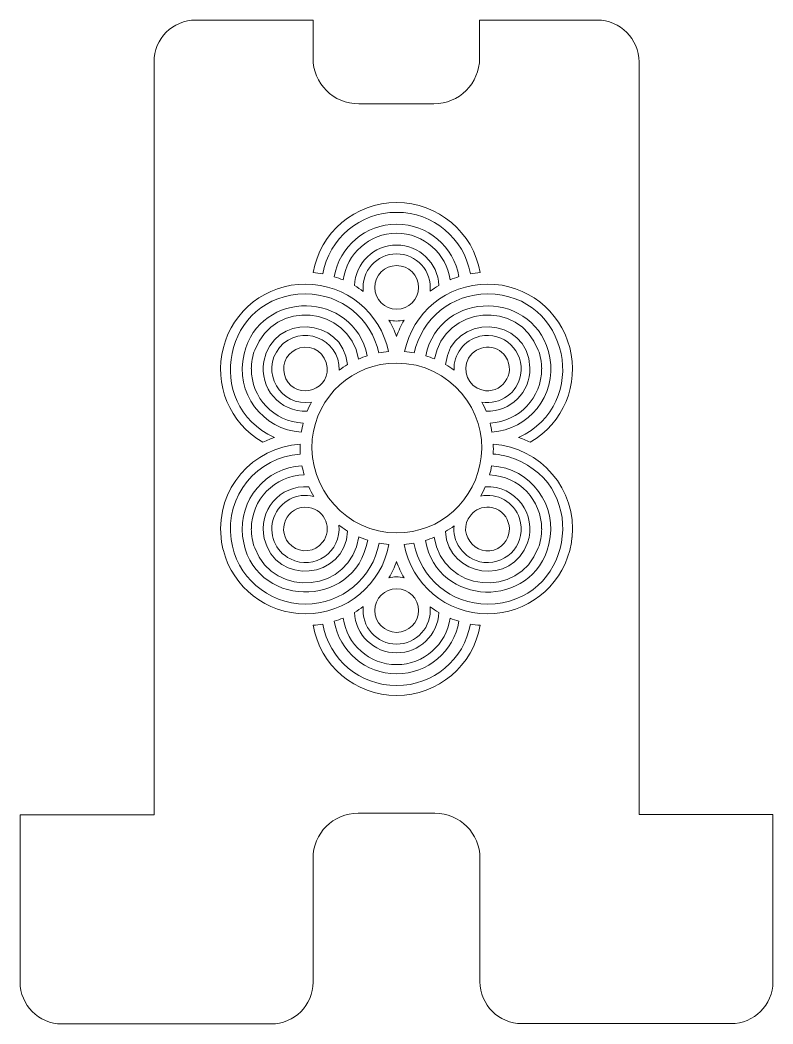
# Model space of a CAD drawing. Header units: inches. Extents: x 98 to 769, y 116 to 749.
# Drawn here: x 98.1 to 353.3, y 135.8 to 476 of the extents above; entities that cross this region are included whole.
import ezdxf

# ---------------------------------------------------------------- set-up
doc = ezdxf.new("R2010")
doc.units = ezdxf.units.IN
doc.header["$MEASUREMENT"] = 0
doc.layers.add('_U+0421_U+043B_U+043E_U+0439 1', color=7, linetype='Continuous')

# ---------------------------------------------------------------- blocks, each defined once
blk = doc.blocks.new('block 2')
at = {"layer": '_U+0421_U+043B_U+043E_U+0439 1', "color": 1, "lineweight": 9, "true_color": 0xff0000}
for points, knots in [([(307.92, 206.83), (307.92, 206.83), (307.92, 461.83), (307.92, 461.83), (307.92, 469.63), (301.62, 476.03), (293.72, 476.03), (276.7, 476.03), (271.06, 476.03), (253.88, 476.03), (253.88, 476.03), (253.88, 463.14), (253.88, 463.14), (253.88, 454.58), (246.94, 447.64), (238.38, 447.64), (238.38, 447.64), (212.92, 447.64), (212.92, 447.64), (204.36, 447.64), (197.42, 454.58), (197.42, 463.14), (197.42, 463.14), (197.42, 476.03), (197.42, 476.03), (197.42, 476.03), (157.72, 476.03), (157.72, 476.03), (149.92, 476.03), (143.52, 469.73), (143.52, 461.83), (143.52, 461.83), (143.52, 206.73), (143.52, 206.73), (143.52, 206.73), (98.12, 206.73), (98.12, 206.73), (98.12, 206.73), (98.12, 150.03), (98.12, 150.03), (98.12, 142.23), (104.42, 135.83), (112.32, 135.83), (112.32, 135.83), (183.22, 135.83), (183.22, 135.83), (191.02, 135.83), (197.42, 142.13), (197.42, 150.03), (197.42, 150.03), (197.42, 191.95), (197.42, 191.95), (197.42, 200.39), (204.26, 207.23), (212.7, 207.23), (212.7, 207.23), (238.74, 207.23), (238.74, 207.23), (247.18, 207.23), (254.02, 200.39), (254.02, 191.95), (254.02, 191.95), (254.02, 150.13), (254.02, 150.13), (254.02, 142.33), (260.32, 135.93), (268.22, 135.93), (268.22, 135.93), (339.12, 135.93), (339.12, 135.93), (346.92, 135.93), (353.32, 142.23), (353.32, 150.13), (353.32, 150.13), (353.32, 206.83), (353.32, 206.83), (353.32, 206.83), (307.92, 206.83), (307.92, 206.83), (307.92, 206.83), (307.92, 206.83), (307.92, 206.83)], [0, 0, 0, 0, 1, 1, 1, 2, 2, 2, 3, 3, 3, 4, 4, 4, 5, 5, 5, 6, 6, 6, 7, 7, 7, 8, 8, 8, 9, 9, 9, 10, 10, 10, 11, 11, 11, 12, 12, 12, 13, 13, 13, 14, 14, 14, 15, 15, 15, 16, 16, 16, 17, 17, 17, 18, 18, 18, 19, 19, 19, 20, 20, 20, 21, 21, 21, 22, 22, 22, 23, 23, 23, 24, 24, 24, 25, 25, 25, 26, 26, 26, 27, 27, 27, 27]), ([(225.76, 414.19), (239.88, 414.19), (251.7, 404.12), (254.08, 390.44), (252.97, 390.36), (251.87, 390.22), (250.79, 390.03), (248.62, 402.06), (238.22, 410.87), (225.76, 410.87), (213.3, 410.87), (202.9, 402.05), (200.74, 390.02), (199.66, 390.21), (198.56, 390.35), (197.45, 390.44), (199.83, 404.11), (211.65, 414.19), (225.76, 414.19)], [0, 0, 0, 0, 1, 1, 1, 2, 2, 2, 3, 3, 3, 4, 4, 4, 5, 5, 5, 6, 6, 6, 6]), ([(225.76, 403.78), (216.51, 403.78), (208.86, 396.89), (207.62, 387.98), (206.65, 388.38), (205.66, 388.75), (204.64, 389.06), (206.38, 399.32), (215.18, 406.87), (225.76, 406.87), (236.34, 406.87), (245.14, 399.33), (246.88, 389.09), (245.87, 388.77), (244.88, 388.42), (243.91, 388.01), (242.65, 396.91), (235, 403.78), (225.76, 403.78)], [0, 0, 0, 0, 1, 1, 1, 2, 2, 2, 3, 3, 3, 4, 4, 4, 5, 5, 5, 6, 6, 6, 6]), ([(225.76, 396.82), (219.04, 396.82), (213.64, 390.96), (214.46, 384.07), (213.5, 384.79), (212.49, 385.45), (211.45, 386.06), (211.78, 393.68), (218.07, 399.78), (225.76, 399.78), (233.45, 399.78), (239.72, 393.7), (240.08, 386.11), (239.04, 385.5), (238.04, 384.85), (237.08, 384.14), (237.86, 390.97), (232.49, 396.82), (225.76, 396.82)], [0, 0, 0, 0, 1, 1, 1, 2, 2, 2, 3, 3, 3, 4, 4, 4, 5, 5, 5, 6, 6, 6, 6]), ([(225.76, 378.04), (221.69, 378.04), (218.37, 381.35), (218.37, 385.43), (218.37, 389.51), (221.69, 392.83), (225.76, 392.83), (229.84, 392.83), (233.16, 389.51), (233.16, 385.43), (233.16, 381.35), (229.84, 378.04), (225.76, 378.04)], [0, 0, 0, 0, 1, 1, 1, 2, 2, 2, 3, 3, 3, 4, 4, 4, 4]), ([(167.03, 365.07), (167.03, 365.07), (167.02, 365.07), (167.02, 365.07), (170.25, 377.58), (181.53, 386.55), (194.85, 386.55), (208.66, 386.55), (220.29, 376.9), (223.01, 363.66), (221.89, 363.57), (220.79, 363.42), (219.71, 363.22), (217.21, 374.82), (207.02, 383.23), (194.85, 383.23), (167.23, 383.23), (159.6, 345.74), (184.38, 334.6), (183.15, 334.19), (181.96, 333.73), (180.38, 332.96), (169.13, 339.49), (163.74, 352.59), (167.03, 365.07)], [0, 0, 0, 0, 1, 1, 1, 2, 2, 2, 3, 3, 3, 4, 4, 4, 5, 5, 5, 6, 6, 6, 7, 7, 7, 8, 8, 8, 8]), ([(177.69, 364.21), (177.69, 364.21), (177.67, 364.22), (177.67, 364.22), (176.95, 362.32), (176.5, 359.89), (176.5, 357.79), (176.5, 357.79), (176.51, 357.79), (176.51, 357.79), (176.51, 348.08), (184.07, 339.89), (194.11, 339.47), (193.84, 338.46), (193.62, 337.43), (193.45, 336.39), (180.39, 337.21), (170.75, 349.69), (174.04, 362.93), (179.39, 384.92), (211.17, 384.49), (215.82, 362.25), (214.81, 361.93), (213.83, 361.57), (212.87, 361.16), (209.49, 379.3), (184.23, 381.63), (177.69, 364.21)], [0, 0, 0, 0, 1, 1, 1, 2, 2, 2, 3, 3, 3, 4, 4, 4, 5, 5, 5, 6, 6, 6, 7, 7, 7, 8, 8, 8, 9, 9, 9, 9]), ([(271.06, 332.96), (269.53, 333.71), (268.34, 334.17), (267.06, 334.6), (291.83, 345.73), (284.23, 383.23), (256.6, 383.23), (244.43, 383.23), (234.24, 374.83), (231.74, 363.24), (230.66, 363.44), (229.56, 363.58), (228.44, 363.67), (231.16, 376.9), (242.78, 386.55), (256.6, 386.55), (269.91, 386.55), (281.19, 377.58), (284.42, 365.08), (284.42, 365.08), (284.42, 365.07), (284.42, 365.07), (287.7, 352.6), (282.33, 339.49), (271.06, 332.96)], [0, 0, 0, 0, 1, 1, 1, 2, 2, 2, 3, 3, 3, 4, 4, 4, 5, 5, 5, 6, 6, 6, 7, 7, 7, 8, 8, 8, 8]), ([(257.42, 339.48), (267.49, 339.94), (274.91, 348.2), (274.92, 357.79), (274.92, 357.79), (274.94, 357.79), (274.94, 357.79), (274.94, 359.91), (274.47, 362.38), (273.78, 364.22), (273.78, 364.22), (273.76, 364.21), (273.76, 364.21), (267.22, 381.62), (241.99, 379.3), (238.58, 361.19), (237.62, 361.6), (236.64, 361.96), (235.63, 362.27), (240.41, 385.01), (273.41, 384.83), (277.69, 361.61), (280, 348.63), (270.49, 337.22), (258.08, 336.39), (257.91, 337.44), (257.69, 338.47), (257.42, 339.48)], [0, 0, 0, 0, 1, 1, 1, 2, 2, 2, 3, 3, 3, 4, 4, 4, 5, 5, 5, 6, 6, 6, 7, 7, 7, 8, 8, 8, 9, 9, 9, 9]), ([(186.09, 365.07), (179.37, 357.12), (186.34, 344.65), (196.91, 346.59), (196.37, 345.58), (195.88, 344.54), (195.44, 343.47), (186.13, 343.09), (179.14, 351.41), (180.74, 360.34), (183.71, 376.73), (207.44, 375.56), (209.12, 359.27), (208.12, 358.68), (207.15, 358.05), (206.23, 357.36), (206.68, 368.08), (193.06, 373.47), (186.09, 365.07)], [0, 0, 0, 0, 1, 1, 1, 2, 2, 2, 3, 3, 3, 4, 4, 4, 5, 5, 5, 6, 6, 6, 6]), ([(225.72, 368.8), (225.04, 370.74), (224.17, 372.6), (223.15, 374.35), (224.87, 373.95), (226.52, 373.93), (228.28, 374.33), (227.27, 372.58), (226.41, 370.73), (225.72, 368.8)], [0, 0, 0, 0, 1, 1, 1, 2, 2, 2, 3, 3, 3, 3]), ([(267.8, 355.75), (269.26, 363.75), (262.01, 370.74), (254.01, 368.88), (248.59, 367.6), (245.02, 362.69), (245.22, 357.42), (244.29, 358.1), (243.33, 358.73), (242.33, 359.31), (244.2, 376.86), (270.5, 376.06), (270.92, 358.15), (271.12, 349.95), (264.44, 343.18), (256.09, 343.46), (255.66, 344.53), (255.16, 345.57), (254.62, 346.58), (261.13, 345.52), (266.72, 349.84), (267.8, 355.75)], [0, 0, 0, 0, 1, 1, 1, 2, 2, 2, 3, 3, 3, 4, 4, 4, 5, 5, 5, 6, 6, 6, 7, 7, 7, 7]), ([(187.7, 355.94), (186.69, 359.88), (189.02, 363.9), (192.99, 364.94), (197.42, 366.1), (201.87, 362.96), (202.22, 358.32), (202.86, 349.42), (189.97, 347.27), (187.7, 355.94)], [0, 0, 0, 0, 1, 1, 1, 2, 2, 2, 3, 3, 3, 3]), ([(250.16, 361.42), (252.84, 366.16), (259.57, 366.48), (262.68, 361.99), (266.6, 356.22), (261.19, 348.88), (254.65, 350.67), (249.98, 351.96), (247.81, 357.23), (250.16, 361.42)], [0, 0, 0, 0, 1, 1, 1, 2, 2, 2, 3, 3, 3, 3]), ([(254.37, 328.04), (252.88, 313.33), (240.58, 302.23), (225.76, 302.23), (208.75, 302.23), (195.75, 317.32), (197.16, 333.97), (198.65, 348.69), (210.95, 359.78), (225.76, 359.78), (244.06, 359.78), (256.6, 343.11), (254.37, 328.04)], [0, 0, 0, 0, 1, 1, 1, 2, 2, 2, 3, 3, 3, 4, 4, 4, 4]), ([(194.85, 274.82), (181.53, 274.82), (170.26, 283.78), (167.02, 296.29), (167.02, 296.29), (167.03, 296.29), (167.03, 296.29), (166.62, 297.83), (166.38, 299.28), (166.24, 300.64), (166.24, 300.64), (166.24, 300.64), (166.24, 300.64), (164.5, 317.08), (176.96, 331.29), (193.05, 332.28), (193.01, 331.29), (192.99, 330.09), (193.06, 328.96), (178.55, 327.96), (167.5, 314.83), (169.66, 300), (171.36, 287.57), (181.97, 278.13), (194.85, 278.13), (207.24, 278.13), (217.59, 286.85), (219.84, 298.77), (220.92, 298.57), (222.02, 298.43), (223.13, 298.34), (220.66, 284.78), (208.88, 274.82), (194.85, 274.82)], [0, 0, 0, 0, 1, 1, 1, 2, 2, 2, 3, 3, 3, 4, 4, 4, 5, 5, 5, 6, 6, 6, 7, 7, 7, 8, 8, 8, 9, 9, 9, 10, 10, 10, 11, 11, 11, 11]), ([(285.21, 300.64), (285.21, 300.64), (285.2, 300.64), (285.2, 300.64), (285.05, 299.16), (284.79, 297.71), (284.42, 296.29), (284.42, 296.29), (284.42, 296.29), (284.42, 296.29), (281.19, 283.78), (269.91, 274.82), (256.6, 274.82), (242.56, 274.82), (230.79, 284.78), (228.32, 298.34), (229.43, 298.42), (230.53, 298.56), (231.61, 298.75), (233.87, 286.84), (244.22, 278.13), (256.6, 278.13), (284.93, 278.13), (292.05, 317.47), (265.51, 327.4), (263.23, 328.25), (260.88, 328.78), (258.49, 328.96), (258.57, 330.13), (258.55, 331.31), (258.51, 332.28), (274.59, 331.23), (286.94, 316.98), (285.21, 300.64)], [0, 0, 0, 0, 1, 1, 1, 2, 2, 2, 3, 3, 3, 4, 4, 4, 5, 5, 5, 6, 6, 6, 7, 7, 7, 8, 8, 8, 9, 9, 9, 10, 10, 10, 11, 11, 11, 11]), ([(193.66, 324.98), (193.88, 323.93), (194.15, 322.91), (194.46, 321.91), (184.38, 321.68), (176.51, 313.5), (176.51, 303.57), (176.51, 303.57), (176.5, 303.57), (176.5, 303.57), (176.5, 301.47), (176.95, 299.04), (177.67, 297.14), (177.67, 297.14), (177.69, 297.15), (177.69, 297.15), (184.34, 279.44), (210.21, 282.24), (212.97, 300.88), (213.94, 300.46), (214.93, 300.09), (215.95, 299.76), (211.68, 275.72), (176.32, 276.55), (173.56, 301.14), (172.1, 313.5), (181.43, 324.31), (193.66, 324.98)], [0, 0, 0, 0, 1, 1, 1, 2, 2, 2, 3, 3, 3, 4, 4, 4, 5, 5, 5, 6, 6, 6, 7, 7, 7, 8, 8, 8, 9, 9, 9, 9]), ([(273.76, 297.15), (273.76, 297.15), (273.78, 297.14), (273.78, 297.14), (274.47, 298.98), (274.94, 301.45), (274.94, 303.57), (274.94, 303.57), (274.92, 303.57), (274.92, 303.57), (274.91, 313.29), (267.29, 321.53), (257.26, 321.9), (257.54, 322.91), (257.78, 323.93), (257.97, 324.97), (271.2, 324.13), (280.68, 311.55), (277.39, 298.41), (271.94, 276.08), (239.59, 277.06), (235.51, 299.7), (236.52, 300.01), (237.52, 300.37), (238.49, 300.78), (241.34, 282.22), (267.12, 279.48), (273.76, 297.15)], [0, 0, 0, 0, 1, 1, 1, 2, 2, 2, 3, 3, 3, 4, 4, 4, 5, 5, 5, 6, 6, 6, 7, 7, 7, 8, 8, 8, 9, 9, 9, 9]), ([(184.15, 307.45), (182.17, 302), (184.56, 296.01), (189.74, 293.4), (197.84, 289.34), (207.21, 295.9), (206.16, 304.91), (207.12, 304.17), (208.12, 303.48), (209.16, 302.85), (208.34, 286.43), (184.68, 284.12), (180.9, 300.3), (178.69, 309.63), (186.16, 318.64), (195.99, 317.85), (196.5, 316.73), (197.05, 315.65), (197.66, 314.6), (192.02, 316.05), (186.16, 312.97), (184.15, 307.45)], [0, 0, 0, 0, 1, 1, 1, 2, 2, 2, 3, 3, 3, 4, 4, 4, 5, 5, 5, 6, 6, 6, 7, 7, 7, 7]), ([(255.31, 292.26), (263.71, 291.33), (269.94, 299.38), (267.43, 307.09), (265.62, 312.65), (259.9, 315.91), (254.25, 314.72), (254.83, 315.74), (255.35, 316.79), (255.82, 317.88), (266.09, 318.43), (273.43, 308.43), (270.15, 298.91), (265.05, 284.13), (243.27, 287.11), (242.3, 302.67), (243.32, 303.26), (244.31, 303.91), (245.26, 304.61), (244.43, 300.1), (248.09, 293.09), (255.31, 292.26)], [0, 0, 0, 0, 1, 1, 1, 2, 2, 2, 3, 3, 3, 4, 4, 4, 5, 5, 5, 6, 6, 6, 7, 7, 7, 7]), ([(200.69, 299.05), (198.15, 295.77), (193.4, 295.23), (190.21, 297.83), (184.37, 302.47), (188.52, 312.08), (196.04, 310.86), (201.59, 309.94), (204.1, 303.45), (200.69, 299.05)], [0, 0, 0, 0, 1, 1, 1, 2, 2, 2, 3, 3, 3, 3]), ([(250.99, 308.38), (252.51, 310.15), (254.81, 311.13), (257.2, 310.94), (263.77, 310.4), (266.39, 302.12), (261.32, 297.89), (254.52, 292.21), (245.09, 301.46), (250.99, 308.38)], [0, 0, 0, 0, 1, 1, 1, 2, 2, 2, 3, 3, 3, 3]), ([(223.15, 287.01), (224.17, 288.76), (225.03, 290.62), (225.72, 292.57), (226.41, 290.63), (227.27, 288.78), (228.28, 287.04), (226.52, 287.43), (224.87, 287.42), (223.15, 287.01)], [0, 0, 0, 0, 1, 1, 1, 2, 2, 2, 3, 3, 3, 3]), ([(225.76, 268.54), (221.69, 268.54), (218.37, 271.85), (218.37, 275.93), (218.37, 280.01), (221.69, 283.33), (225.76, 283.33), (229.84, 283.33), (233.16, 280.01), (233.16, 275.93), (233.16, 271.85), (229.84, 268.54), (225.76, 268.54)], [0, 0, 0, 0, 1, 1, 1, 2, 2, 2, 3, 3, 3, 4, 4, 4, 4]), ([(237.08, 277.22), (238.04, 276.51), (239.04, 275.86), (240.08, 275.26), (239.72, 267.66), (233.45, 261.59), (225.76, 261.59), (218.07, 261.59), (211.78, 267.69), (211.45, 275.3), (212.49, 275.91), (213.5, 276.57), (214.46, 277.29), (213.64, 270.4), (219.04, 264.54), (225.76, 264.54), (232.49, 264.54), (237.86, 270.39), (237.08, 277.22)], [0, 0, 0, 0, 1, 1, 1, 2, 2, 2, 3, 3, 3, 4, 4, 4, 5, 5, 5, 6, 6, 6, 6]), ([(243.91, 273.35), (244.88, 272.95), (245.87, 272.59), (246.88, 272.28), (245.14, 262.03), (236.34, 254.49), (225.76, 254.49), (215.18, 254.49), (206.38, 262.04), (204.64, 272.3), (205.66, 272.62), (206.65, 272.98), (207.62, 273.38), (208.86, 264.47), (216.51, 257.59), (225.76, 257.59), (235, 257.59), (242.65, 264.46), (243.91, 273.35)], [0, 0, 0, 0, 1, 1, 1, 2, 2, 2, 3, 3, 3, 4, 4, 4, 5, 5, 5, 6, 6, 6, 6]), ([(225.76, 247.18), (211.65, 247.18), (199.83, 257.25), (197.45, 270.93), (198.56, 271.01), (199.66, 271.15), (200.74, 271.35), (202.9, 259.31), (213.3, 250.49), (225.76, 250.49), (238.22, 250.49), (248.62, 259.31), (250.79, 271.33), (251.87, 271.14), (252.97, 271), (254.08, 270.92), (251.7, 257.25), (239.88, 247.18), (225.76, 247.18)], [0, 0, 0, 0, 1, 1, 1, 2, 2, 2, 3, 3, 3, 4, 4, 4, 5, 5, 5, 6, 6, 6, 6])]:
    blk.add_open_spline(points, degree=3, knots=knots, dxfattribs=at)

msp = doc.modelspace()

# ---------------------------------------------------------------- block references
at = {"layer": '_U+0421_U+043B_U+043E_U+0439 1'}
msp.add_blockref('block 2', (0, 0), dxfattribs=at)

doc.saveas('drawing.dxf')
